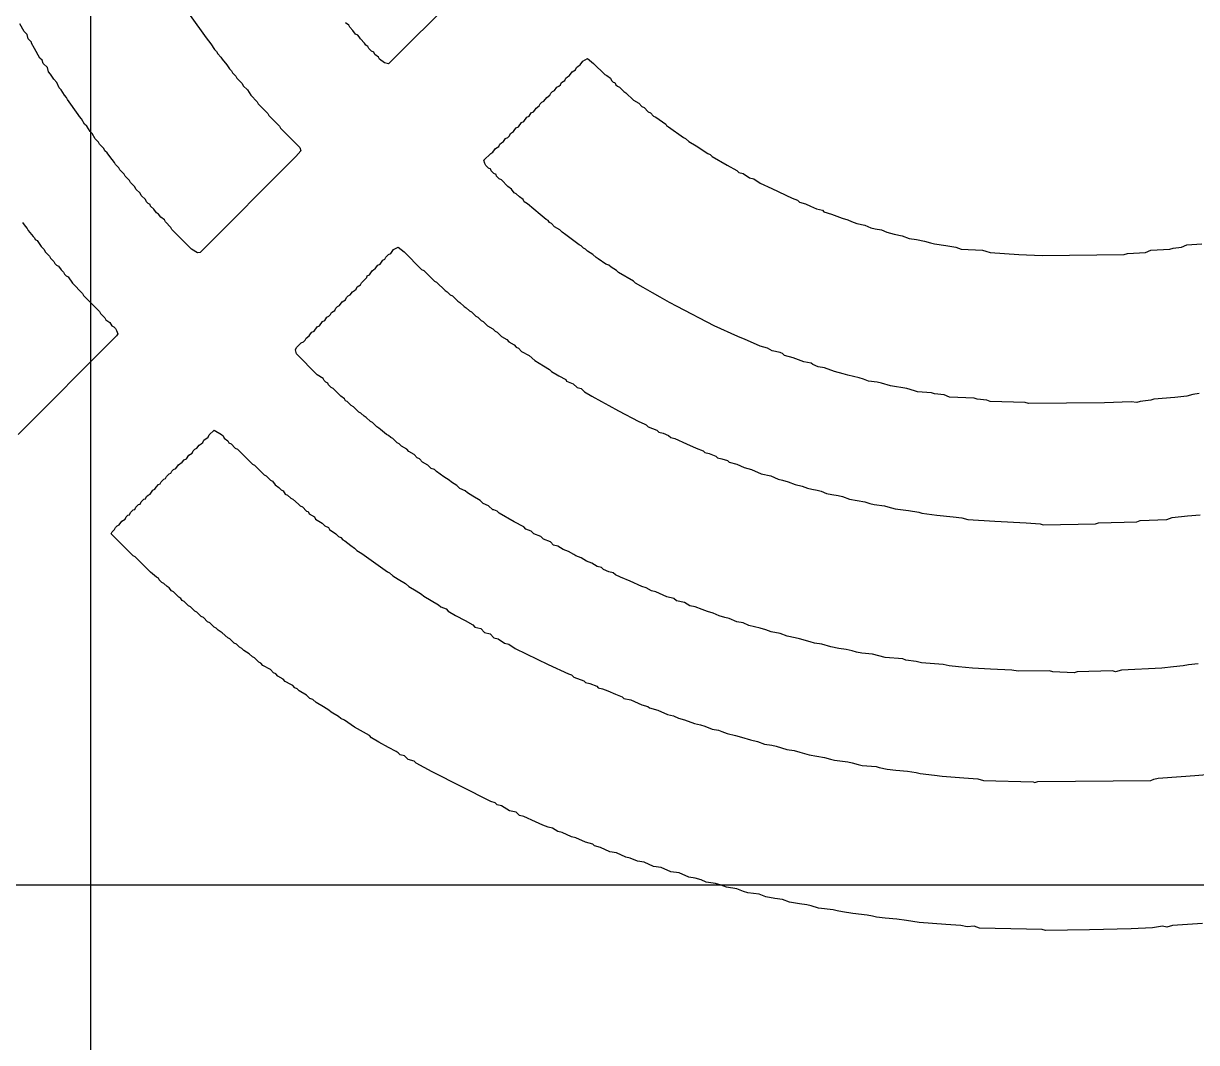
# Model space of a CAD drawing. Header units: inches. Extents: x -21 to 276, y -5 to 220.
# Drawn here: x 20.255 to 22.842, y 29.114 to 31.36 of the extents above; entities that cross this region are included whole.
import ezdxf

# ---------------------------------------------------------------- set-up
doc = ezdxf.new("R2010")
doc.units = ezdxf.units.IN
for name, color, linetype in [('Bottom Layer', 5, 'Continuous'), ('Top Layer', 1, 'Continuous'), ('Top Overlay', 2, 'Continuous')]:
    doc.layers.add(name, color=color, linetype=linetype)

msp = doc.modelspace()

# ---------------------------------------------------------------- linework, layer by layer
at = {"layer": 'Bottom Layer'}
msp.add_line((20.4037, 22.4381), (20.4037, 33.2566), dxfattribs=at)
at = {"layer": 'Top Layer'}
msp.add_line((27.8638, 29.4609), (18.5306, 29.4609), dxfattribs=at)
at = {"layer": 'Top Overlay'}
for p, q in [((21.2798, 31.4906), (21.0604, 31.2712)), ((20.6227, 31.378), (20.6579, 31.3287)), ((20.2566, 31.3428), (20.2472, 31.3592)), ((20.9724, 31.3568), (20.9653, 31.3615)), ((20.9747, 31.3522), (20.9724, 31.3568)), ((20.9817, 31.3451), (20.9747, 31.3522)), ((20.2636, 31.3357), (20.2566, 31.3428)), ((20.2659, 31.3263), (20.2636, 31.3357)), ((20.273, 31.3193), (20.2659, 31.3263)), ((20.6579, 31.3287), (20.6684, 31.3158)), ((20.9876, 31.3369), (20.9817, 31.3451)), ((20.9923, 31.3346), (20.9876, 31.3369)), ((20.9958, 31.331), (20.9923, 31.3346)), ((20.9982, 31.3263), (20.9958, 31.331)), ((21.0076, 31.317), (20.9982, 31.3263)), ((20.273, 31.317), (20.273, 31.3193)), ((20.28, 31.3052), (20.273, 31.317)), ((20.2918, 31.2841), (20.28, 31.3052)), ((20.6684, 31.3158), (20.6766, 31.3029)), ((20.6766, 31.3029), (20.6813, 31.2982)), ((20.6813, 31.2982), (20.6837, 31.2935)), ((21.0099, 31.3123), (21.0076, 31.317)), ((21.0146, 31.3099), (21.0099, 31.3123)), ((21.017, 31.3052), (21.0146, 31.3099)), ((21.0228, 31.2994), (21.017, 31.3052)), ((21.0275, 31.297), (21.0228, 31.2994)), ((21.0299, 31.2923), (21.0275, 31.297)), ((20.2965, 31.2794), (20.2918, 31.2841)), ((20.2988, 31.2724), (20.2965, 31.2794)), ((20.3082, 31.263), (20.2988, 31.2724)), ((20.6837, 31.2935), (20.6907, 31.2864)), ((20.6907, 31.2864), (20.6931, 31.2817)), ((20.6931, 31.2817), (20.7036, 31.2688)), ((20.7036, 31.2688), (20.7095, 31.2606)), ((21.0381, 31.2864), (21.0299, 31.2923)), ((21.0404, 31.2817), (21.0381, 31.2864)), ((21.051, 31.2735), (21.0404, 31.2817)), ((21.0604, 31.2712), (21.051, 31.2735)), ((21.4781, 31.2665), (21.4828, 31.2688)), ((21.4828, 31.2688), (21.4887, 31.2771)), ((21.4887, 31.2771), (21.4992, 31.2829)), ((21.4992, 31.2829), (21.5121, 31.2724)), ((21.5121, 31.2724), (21.5368, 31.2477)), ((20.3105, 31.2536), (20.3082, 31.263)), ((20.3152, 31.2489), (20.3105, 31.2536)), ((20.3223, 31.2372), (20.3152, 31.2489)), ((20.7095, 31.2606), (20.7142, 31.2559)), ((20.7142, 31.2559), (20.7165, 31.2512)), ((20.7165, 31.2512), (20.7236, 31.2442)), ((20.7236, 31.2442), (20.7259, 31.2395)), ((21.4511, 31.2395), (21.4546, 31.243)), ((21.4546, 31.243), (21.4593, 31.2454)), ((21.4593, 31.2454), (21.4652, 31.2536)), ((21.4652, 31.2536), (21.4723, 31.2583)), ((21.4723, 31.2583), (21.4746, 31.263)), ((21.4746, 31.263), (21.4781, 31.2665)), ((21.5368, 31.2477), (21.5415, 31.2454)), ((21.5415, 31.2454), (21.5497, 31.2395)), ((20.3293, 31.2301), (20.3223, 31.2372)), ((20.334, 31.2184), (20.3293, 31.2301)), ((20.3387, 31.2137), (20.334, 31.2184)), ((20.7259, 31.2395), (20.7377, 31.2278)), ((20.7377, 31.2278), (20.74, 31.2231)), ((20.74, 31.2231), (20.7494, 31.2137)), ((21.4265, 31.2125), (21.4312, 31.2196)), ((21.4312, 31.2196), (21.4359, 31.2219)), ((21.4359, 31.2219), (21.4394, 31.2254)), ((21.4394, 31.2254), (21.4417, 31.2301)), ((21.4417, 31.2301), (21.4488, 31.2348)), ((21.4488, 31.2348), (21.4511, 31.2395)), ((21.5497, 31.2395), (21.552, 31.2348)), ((21.552, 31.2348), (21.5556, 31.2313)), ((21.5556, 31.2313), (21.5591, 31.2301)), ((21.5591, 31.2301), (21.5614, 31.2254)), ((21.5614, 31.2254), (21.565, 31.2219)), ((21.565, 31.2219), (21.5696, 31.2196)), ((21.5696, 31.2196), (21.579, 31.2102)), ((20.3457, 31.202), (20.3387, 31.2137)), ((20.3504, 31.1973), (20.3457, 31.202)), ((20.3528, 31.1926), (20.3504, 31.1973)), ((20.3762, 31.1597), (20.3528, 31.1926)), ((20.7494, 31.2137), (20.7564, 31.202)), ((20.7564, 31.202), (20.7705, 31.1879)), ((21.403, 31.189), (21.4089, 31.1973)), ((21.4089, 31.1973), (21.4159, 31.202)), ((21.4159, 31.202), (21.4183, 31.2066)), ((21.4183, 31.2066), (21.4218, 31.2102)), ((21.4218, 31.2102), (21.4265, 31.2125)), ((21.579, 31.2102), (21.5837, 31.2078)), ((21.5837, 31.2078), (21.6002, 31.1914)), ((21.6002, 31.1914), (21.6119, 31.1844)), ((20.7705, 31.1879), (20.7729, 31.1832)), ((20.7729, 31.1832), (20.794, 31.1621)), ((21.3749, 31.1632), (21.3795, 31.1656)), ((21.3795, 31.1656), (21.3831, 31.1691)), ((21.3831, 31.1691), (21.3854, 31.1738)), ((21.3854, 31.1738), (21.3925, 31.1785)), ((21.3925, 31.1785), (21.3948, 31.1832)), ((21.3948, 31.1832), (21.3983, 31.1867)), ((21.3983, 31.1867), (21.403, 31.189)), ((21.6119, 31.1844), (21.6189, 31.1773)), ((21.6189, 31.1773), (21.6236, 31.175)), ((21.6236, 31.175), (21.633, 31.1656)), ((21.633, 31.1656), (21.6377, 31.1632)), ((20.3786, 31.155), (20.3762, 31.1597)), ((20.3833, 31.1503), (20.3786, 31.155)), ((20.3903, 31.1386), (20.3833, 31.1503)), ((20.794, 31.1621), (20.7963, 31.1574)), ((20.7963, 31.1574), (20.8198, 31.1339)), ((21.3467, 31.1327), (21.3537, 31.1421)), ((21.3537, 31.1421), (21.3584, 31.1445)), ((21.3584, 31.1445), (21.3655, 31.1538)), ((21.3655, 31.1538), (21.3702, 31.1562)), ((21.3702, 31.1562), (21.3749, 31.1632)), ((21.6377, 31.1632), (21.6447, 31.1562)), ((21.6447, 31.1562), (21.6494, 31.1538)), ((21.6494, 31.1538), (21.6717, 31.1386)), ((20.395, 31.1339), (20.3903, 31.1386)), ((20.4021, 31.1222), (20.395, 31.1339)), ((20.4068, 31.1175), (20.4021, 31.1222)), ((20.4138, 31.1057), (20.4068, 31.1175)), ((20.8198, 31.1339), (20.8222, 31.1292)), ((20.8222, 31.1292), (20.8644, 31.087)), ((21.3267, 31.1128), (21.3291, 31.1175)), ((21.3291, 31.1175), (21.3361, 31.1222)), ((21.3361, 31.1222), (21.3385, 31.1269)), ((21.3385, 31.1269), (21.342, 31.1304)), ((21.342, 31.1304), (21.3467, 31.1327)), ((21.6717, 31.1386), (21.6729, 31.1351)), ((21.6729, 31.1351), (21.6776, 31.1327)), ((21.6776, 31.1327), (21.7105, 31.1093)), ((20.4208, 31.0987), (20.4138, 31.1057)), ((20.4232, 31.094), (20.4208, 31.0987)), ((20.4326, 31.0846), (20.4232, 31.094)), ((21.2962, 31.0846), (21.3033, 31.0893)), ((21.3033, 31.0893), (21.3056, 31.094)), ((21.3056, 31.094), (21.3091, 31.0975)), ((21.3091, 31.0975), (21.3138, 31.0999)), ((21.3138, 31.0999), (21.3185, 31.1069)), ((21.3185, 31.1069), (21.3232, 31.1093)), ((21.3232, 31.1093), (21.3267, 31.1128)), ((21.7105, 31.1093), (21.7152, 31.1069)), ((21.7152, 31.1069), (21.7222, 31.0999)), ((21.7222, 31.0999), (21.7386, 31.0905)), ((21.7386, 31.0905), (21.7644, 31.074)), ((20.4349, 31.0799), (20.4326, 31.0846)), ((20.4396, 31.0752), (20.4349, 31.0799)), ((20.4455, 31.067), (20.4396, 31.0752)), ((20.456, 31.0541), (20.4455, 31.067)), ((20.8562, 31.067), (20.645, 30.8558)), ((20.8667, 31.0799), (20.8562, 31.067)), ((20.8644, 31.087), (20.8667, 31.0799)), ((21.2704, 31.0588), (21.2857, 31.074)), ((21.2857, 31.074), (21.2904, 31.0764)), ((21.2904, 31.0764), (21.2962, 31.0846)), ((21.7644, 31.074), (21.7691, 31.0717)), ((21.7691, 31.0717), (21.7738, 31.067)), ((21.7738, 31.067), (21.8067, 31.0482)), ((20.4584, 31.0494), (20.456, 31.0541)), ((20.4654, 31.0424), (20.4584, 31.0494)), ((20.4678, 31.0377), (20.4654, 31.0424)), ((20.4772, 31.0283), (20.4678, 31.0377)), ((21.2728, 31.0518), (21.2704, 31.0588)), ((21.2751, 31.0471), (21.2728, 31.0518)), ((21.281, 31.0412), (21.2751, 31.0471)), ((21.2857, 31.0388), (21.281, 31.0412)), ((21.2868, 31.0353), (21.2857, 31.0388)), ((21.8067, 31.0482), (21.8278, 31.0365)), ((21.8278, 31.0365), (21.8325, 31.0318)), ((20.4795, 31.0236), (20.4772, 31.0283)), ((20.4889, 31.0142), (20.4795, 31.0236)), ((20.4912, 31.0095), (20.4889, 31.0142)), ((21.2927, 31.0295), (21.2868, 31.0353)), ((21.2974, 31.0271), (21.2927, 31.0295)), ((21.2986, 31.0236), (21.2974, 31.0271)), ((21.3044, 31.0177), (21.2986, 31.0236)), ((21.3091, 31.0154), (21.3044, 31.0177)), ((21.3232, 31.0013), (21.3091, 31.0154)), ((21.8325, 31.0318), (21.8419, 31.0295)), ((21.8419, 31.0295), (21.856, 31.0201)), ((21.856, 31.0201), (21.8654, 31.0177)), ((21.8654, 31.0177), (21.8794, 31.0083)), ((20.5006, 31.0001), (20.4912, 31.0095)), ((20.503, 30.9954), (20.5006, 31.0001)), ((20.5124, 30.986), (20.503, 30.9954)), ((20.5147, 30.9813), (20.5124, 30.986)), ((21.3314, 30.9954), (21.3232, 31.0013)), ((21.3373, 30.9872), (21.3314, 30.9954)), ((21.342, 30.9849), (21.3373, 30.9872)), ((21.349, 30.9778), (21.342, 30.9849)), ((21.8794, 31.0083), (21.9053, 30.9966)), ((21.9053, 30.9966), (21.9498, 30.9755)), ((20.5241, 30.972), (20.5147, 30.9813)), ((20.5264, 30.9673), (20.5241, 30.972)), ((20.53, 30.9637), (20.5264, 30.9673)), ((20.5347, 30.9614), (20.53, 30.9637)), ((20.5358, 30.9579), (20.5347, 30.9614)), ((21.3573, 30.972), (21.349, 30.9778)), ((21.3596, 30.9673), (21.3573, 30.972)), ((21.3666, 30.9626), (21.3596, 30.9673)), ((21.3948, 30.9391), (21.3666, 30.9626)), ((21.9498, 30.9755), (21.9616, 30.9708)), ((21.9616, 30.9708), (21.9663, 30.9661)), ((21.9663, 30.9661), (21.9792, 30.9626)), ((21.9792, 30.9626), (21.9909, 30.9579)), ((20.5429, 30.9508), (20.5358, 30.9579)), ((20.5487, 30.9426), (20.5429, 30.9508)), ((20.5534, 30.9403), (20.5487, 30.9426)), ((20.5581, 30.9332), (20.5534, 30.9403)), ((20.5663, 30.9274), (20.5581, 30.9332)), ((21.4077, 30.9285), (21.3948, 30.9391)), ((21.9909, 30.9579), (22.0038, 30.952)), ((22.0038, 30.952), (22.0167, 30.9485)), ((22.0167, 30.9485), (22.0203, 30.945)), ((22.0203, 30.945), (22.0367, 30.9403)), ((22.0367, 30.9403), (22.0602, 30.9309)), ((20.253, 30.9215), (20.2589, 30.9133)), ((20.2589, 30.9133), (20.2636, 30.9086)), ((20.2636, 30.9086), (20.2659, 30.9039)), ((20.5687, 30.9227), (20.5663, 30.9274)), ((20.5804, 30.9109), (20.5687, 30.9227)), ((20.5828, 30.9062), (20.5804, 30.9109)), ((20.6262, 30.8628), (20.5828, 30.9062)), ((21.4124, 30.9262), (21.4077, 30.9285)), ((21.4148, 30.9215), (21.4124, 30.9262)), ((21.4194, 30.9192), (21.4148, 30.9215)), ((21.4265, 30.9121), (21.4194, 30.9192)), ((21.4382, 30.9051), (21.4265, 30.9121)), ((22.0602, 30.9309), (22.0731, 30.9274)), ((22.0731, 30.9274), (22.0813, 30.9238)), ((22.0813, 30.9238), (22.093, 30.9192)), ((22.093, 30.9192), (22.1106, 30.9156)), ((22.1106, 30.9156), (22.1235, 30.9098)), ((22.1235, 30.9098), (22.1329, 30.9074)), ((22.1329, 30.9074), (22.147, 30.9051)), ((20.2659, 30.9039), (20.2765, 30.891)), ((20.2765, 30.891), (20.28, 30.8875)), ((20.28, 30.8875), (20.2812, 30.8839)), ((20.2812, 30.8839), (20.2859, 30.8816)), ((20.2859, 30.8816), (20.2941, 30.8687)), ((21.4429, 30.9004), (21.4382, 30.9051)), ((21.4511, 30.8945), (21.4429, 30.9004)), ((21.4805, 30.8722), (21.4511, 30.8945)), ((22.147, 30.9051), (22.1587, 30.9004)), ((22.1587, 30.9004), (22.1751, 30.8957)), ((22.1751, 30.8957), (22.1928, 30.8922)), ((22.1928, 30.8922), (22.208, 30.8863)), ((22.208, 30.8863), (22.2244, 30.8839)), ((22.2244, 30.8839), (22.242, 30.8804)), ((22.242, 30.8804), (22.2549, 30.8769)), ((20.2941, 30.8687), (20.3011, 30.8617)), ((20.3011, 30.8617), (20.3035, 30.857)), ((20.3035, 30.857), (20.3129, 30.8476)), ((20.6391, 30.8546), (20.6262, 30.8628)), ((20.645, 30.8558), (20.6391, 30.8546)), ((21.0651, 30.8534), (21.0709, 30.8617)), ((21.0709, 30.8617), (21.0815, 30.8675)), ((21.0815, 30.8675), (21.0944, 30.857)), ((21.0944, 30.857), (21.1331, 30.8182)), ((21.4852, 30.8699), (21.4805, 30.8722)), ((21.4899, 30.8652), (21.4852, 30.8699)), ((21.4945, 30.8628), (21.4899, 30.8652)), ((21.4992, 30.8581), (21.4945, 30.8628)), ((21.511, 30.8511), (21.4992, 30.8581)), ((22.2549, 30.8769), (22.2643, 30.8746)), ((22.2643, 30.8746), (22.289, 30.871)), ((22.289, 30.871), (22.3113, 30.8675)), ((22.3113, 30.8675), (22.323, 30.8628)), ((22.323, 30.8628), (22.3699, 30.8605)), ((22.3699, 30.8605), (22.377, 30.8581)), ((22.377, 30.8581), (22.3864, 30.8558)), ((22.3864, 30.8558), (22.4497, 30.8511)), ((22.6891, 30.8534), (22.729, 30.8558)), ((22.729, 30.8558), (22.7408, 30.8605)), ((22.7408, 30.8605), (22.783, 30.8628)), ((22.783, 30.8628), (22.79, 30.8652)), ((22.79, 30.8652), (22.8088, 30.8675)), ((22.8088, 30.8675), (22.8205, 30.8722)), ((22.8205, 30.8722), (22.8534, 30.8746)), ((20.3129, 30.8476), (20.3152, 30.8429)), ((20.3152, 30.8429), (20.3223, 30.8358)), ((20.3223, 30.8358), (20.3246, 30.8311)), ((20.3246, 30.8311), (20.3281, 30.8276)), ((21.0369, 30.8276), (21.0416, 30.83)), ((21.0416, 30.83), (21.0475, 30.8382)), ((21.0475, 30.8382), (21.0522, 30.8405)), ((21.0522, 30.8405), (21.0545, 30.8452)), ((21.0545, 30.8452), (21.0604, 30.8511)), ((21.0604, 30.8511), (21.0651, 30.8534)), ((21.518, 30.8441), (21.511, 30.8511)), ((21.5227, 30.8417), (21.518, 30.8441)), ((21.5391, 30.83), (21.5227, 30.8417)), ((21.5462, 30.8276), (21.5391, 30.83)), ((22.4497, 30.8511), (22.5014, 30.8487)), ((22.5014, 30.8487), (22.6821, 30.8511)), ((22.6821, 30.8511), (22.6891, 30.8534)), ((20.3281, 30.8276), (20.3328, 30.8253)), ((20.3328, 30.8253), (20.3387, 30.8171)), ((20.3387, 30.8171), (20.3434, 30.8124)), ((20.3434, 30.8124), (20.3457, 30.8077)), ((20.3457, 30.8077), (20.3493, 30.8042)), ((20.3493, 30.8042), (20.354, 30.8018)), ((21.0123, 30.8006), (21.0134, 30.8042)), ((21.0134, 30.8042), (21.0181, 30.8065)), ((21.0181, 30.8065), (21.024, 30.8147)), ((21.024, 30.8147), (21.0275, 30.8182)), ((21.0275, 30.8182), (21.031, 30.8194)), ((21.031, 30.8194), (21.0334, 30.8241)), ((21.0334, 30.8241), (21.0369, 30.8276)), ((21.1331, 30.8182), (21.1378, 30.8159)), ((21.1378, 30.8159), (21.1613, 30.7924)), ((21.5509, 30.8229), (21.5462, 30.8276)), ((21.5626, 30.8159), (21.5509, 30.8229)), ((21.5673, 30.8112), (21.5626, 30.8159)), ((21.6002, 30.7924), (21.5673, 30.8112)), ((20.354, 30.8018), (20.3633, 30.7877)), ((20.3633, 30.7877), (20.3856, 30.7654)), ((20.9888, 30.7748), (20.9911, 30.7795)), ((20.9911, 30.7795), (20.9982, 30.7842)), ((20.9982, 30.7842), (21.0005, 30.7889)), ((21.0005, 30.7889), (21.0123, 30.8006)), ((21.1613, 30.7924), (21.166, 30.7901)), ((21.166, 30.7901), (21.1848, 30.7713)), ((21.6049, 30.7877), (21.6002, 30.7924)), ((21.6213, 30.7783), (21.6049, 30.7877)), ((21.6424, 30.7666), (21.6213, 30.7783)), ((20.3856, 30.7654), (20.388, 30.7607)), ((20.388, 30.7607), (20.4232, 30.7255)), ((20.9583, 30.7467), (20.9653, 30.7513)), ((20.9653, 30.7513), (20.9677, 30.756)), ((20.9677, 30.756), (20.9712, 30.7596)), ((20.9712, 30.7596), (20.9759, 30.7619)), ((20.9759, 30.7619), (20.9806, 30.769)), ((20.9806, 30.769), (20.9853, 30.7713)), ((20.9853, 30.7713), (20.9888, 30.7748)), ((21.1848, 30.7713), (21.1894, 30.769)), ((21.1894, 30.769), (21.1965, 30.7619)), ((21.1965, 30.7619), (21.2012, 30.7596)), ((21.2012, 30.7596), (21.2129, 30.7478)), ((21.6588, 30.7572), (21.6424, 30.7666)), ((21.68, 30.7455), (21.6588, 30.7572)), ((20.4232, 30.7255), (20.4255, 30.7208)), ((20.9348, 30.7232), (20.9419, 30.7279)), ((20.9419, 30.7279), (20.9442, 30.7326)), ((20.9442, 30.7326), (20.9477, 30.7361)), ((20.9477, 30.7361), (20.9524, 30.7384)), ((20.9524, 30.7384), (20.9583, 30.7467)), ((21.2129, 30.7478), (21.2176, 30.7455)), ((21.2176, 30.7455), (21.227, 30.7361)), ((21.227, 30.7361), (21.2317, 30.7337)), ((21.2317, 30.7337), (21.2387, 30.7267)), ((21.2387, 30.7267), (21.2434, 30.7244)), ((21.6964, 30.7361), (21.68, 30.7455)), ((21.7785, 30.6938), (21.6964, 30.7361)), ((20.4255, 30.7208), (20.4349, 30.7115)), ((20.4349, 30.7115), (20.4373, 30.7068)), ((20.4373, 30.7068), (20.4455, 30.7009)), ((20.4455, 30.7009), (20.4502, 30.6938)), ((20.9078, 30.6938), (20.9149, 30.7032)), ((20.9149, 30.7032), (20.9196, 30.7056)), ((20.9196, 30.7056), (20.9242, 30.7126)), ((20.9242, 30.7126), (20.9289, 30.715)), ((20.9289, 30.715), (20.9325, 30.7185)), ((20.9325, 30.7185), (20.9348, 30.7232)), ((21.2434, 30.7244), (21.2528, 30.715)), ((21.2528, 30.715), (21.2575, 30.7126)), ((21.2575, 30.7126), (21.2645, 30.7056)), ((21.2645, 30.7056), (21.2692, 30.7032)), ((21.2692, 30.7032), (21.2786, 30.6938)), ((20.4502, 30.6938), (20.4549, 30.6915)), ((20.4549, 30.6915), (20.4584, 30.688)), ((20.4584, 30.688), (20.4607, 30.6833)), ((20.4607, 30.6833), (20.4631, 30.6762)), ((20.4631, 30.6762), (20.4607, 30.6716)), ((20.8855, 30.6716), (20.8879, 30.6762)), ((20.8879, 30.6762), (20.8914, 30.6798)), ((20.8914, 30.6798), (20.8961, 30.6821)), ((20.8961, 30.6821), (20.9031, 30.6915)), ((20.9031, 30.6915), (20.9078, 30.6938)), ((21.2786, 30.6938), (21.2904, 30.6868)), ((21.2904, 30.6868), (21.2951, 30.6821)), ((21.2951, 30.6821), (21.2998, 30.6798)), ((21.2998, 30.6798), (21.3091, 30.6704)), ((21.8302, 30.6704), (21.7785, 30.6938)), ((20.4607, 30.6716), (20.2436, 30.4545)), ((20.8574, 30.6457), (20.8679, 30.6563)), ((20.8679, 30.6563), (20.8726, 30.6586)), ((20.8726, 30.6586), (20.8761, 30.6622)), ((20.8761, 30.6622), (20.8785, 30.6669)), ((20.8785, 30.6669), (20.8855, 30.6716)), ((21.3091, 30.6704), (21.3209, 30.6633)), ((21.3209, 30.6633), (21.3256, 30.6586)), ((21.3256, 30.6586), (21.3373, 30.6516)), ((21.3373, 30.6516), (21.342, 30.6469)), ((21.8466, 30.6633), (21.8302, 30.6704)), ((21.8583, 30.6586), (21.8466, 30.6633)), ((21.8794, 30.6493), (21.8583, 30.6586)), ((21.8959, 30.6446), (21.8794, 30.6493)), ((20.855, 30.641), (20.8574, 30.6457)), ((20.8574, 30.6317), (20.855, 30.641)), ((20.9031, 30.5859), (20.8574, 30.6317)), ((21.342, 30.6469), (21.3467, 30.6446)), ((21.3467, 30.6446), (21.3537, 30.6375)), ((21.3537, 30.6375), (21.3702, 30.6281)), ((21.3702, 30.6281), (21.3831, 30.6176)), ((21.9064, 30.6387), (21.8959, 30.6446)), ((21.924, 30.6352), (21.9064, 30.6387)), ((21.9252, 30.634), (21.924, 30.6352)), ((21.9287, 30.6328), (21.9252, 30.634)), ((21.9334, 30.6281), (21.9287, 30.6328)), ((21.9522, 30.6234), (21.9334, 30.6281)), ((21.9757, 30.6141), (21.9522, 30.6234)), ((21.3831, 30.6176), (21.4018, 30.6058)), ((21.4018, 30.6058), (21.4148, 30.5976)), ((21.4148, 30.5976), (21.4194, 30.5929)), ((21.9921, 30.6117), (21.9757, 30.6141)), ((21.9956, 30.6082), (21.9921, 30.6117)), ((22.0073, 30.6035), (21.9956, 30.6082)), ((22.0214, 30.6011), (22.0073, 30.6035)), ((22.0437, 30.5929), (22.0214, 30.6011)), ((20.916, 30.5777), (20.9031, 30.5859)), ((20.9184, 30.573), (20.916, 30.5777)), ((20.9219, 30.5695), (20.9184, 30.573)), ((21.4194, 30.5929), (21.4359, 30.5835)), ((21.4359, 30.5835), (21.4511, 30.5753)), ((21.4511, 30.5753), (21.4523, 30.5718)), ((21.4523, 30.5718), (21.4676, 30.5659)), ((22.0625, 30.5882), (22.0437, 30.5929)), ((22.0731, 30.5847), (22.0625, 30.5882)), ((22.0977, 30.5789), (22.0731, 30.5847)), ((22.1071, 30.5765), (22.0977, 30.5789)), ((22.1188, 30.5718), (22.1071, 30.5765)), ((22.1376, 30.5695), (22.1188, 30.5718)), ((20.9266, 30.5671), (20.9219, 30.5695)), ((20.9278, 30.5636), (20.9266, 30.5671)), ((20.9336, 30.5577), (20.9278, 30.5636)), ((20.9383, 30.5554), (20.9336, 30.5577)), ((20.9548, 30.539), (20.9383, 30.5554)), ((21.4676, 30.5659), (21.4758, 30.5577)), ((21.4758, 30.5577), (21.4852, 30.5554)), ((21.4852, 30.5554), (21.4922, 30.5483)), ((21.4922, 30.5483), (21.5086, 30.539)), ((22.147, 30.5671), (22.1376, 30.5695)), ((22.1669, 30.5612), (22.147, 30.5671)), ((22.2033, 30.5554), (22.1669, 30.5612)), ((22.2197, 30.5507), (22.2033, 30.5554)), ((22.2268, 30.5483), (22.2197, 30.5507)), ((22.2573, 30.546), (22.2268, 30.5483)), ((22.2643, 30.5436), (22.2573, 30.546)), ((22.8475, 30.5448), (22.8335, 30.5425)), ((20.963, 30.5331), (20.9548, 30.539)), ((20.9653, 30.5284), (20.963, 30.5331)), ((20.9688, 30.5272), (20.9653, 30.5284)), ((20.9782, 30.5178), (20.9688, 30.5272)), ((21.5086, 30.539), (21.5298, 30.5272)), ((21.5298, 30.5272), (21.5462, 30.5178)), ((22.2855, 30.5413), (22.2643, 30.5436)), ((22.2972, 30.5366), (22.2855, 30.5413)), ((22.3512, 30.5343), (22.2972, 30.5366)), ((22.3582, 30.5319), (22.3512, 30.5343)), ((22.3793, 30.5296), (22.3582, 30.5319)), ((22.3864, 30.5272), (22.3793, 30.5296)), ((22.4638, 30.5249), (22.3864, 30.5272)), ((22.4709, 30.5225), (22.4638, 30.5249)), ((22.6387, 30.5237), (22.4709, 30.5225)), ((22.6973, 30.526), (22.6387, 30.5237)), ((22.7102, 30.5249), (22.6973, 30.526)), ((22.7173, 30.5272), (22.7102, 30.5249)), ((22.7408, 30.5296), (22.7173, 30.5272)), ((22.7478, 30.5319), (22.7408, 30.5296)), ((22.7936, 30.5354), (22.7478, 30.5319)), ((22.8205, 30.539), (22.7936, 30.5354)), ((22.8335, 30.5425), (22.8205, 30.539)), ((20.9829, 30.5155), (20.9782, 30.5178)), ((20.9947, 30.5037), (20.9829, 30.5155)), ((20.9993, 30.5014), (20.9947, 30.5037)), ((21.0064, 30.4944), (20.9993, 30.5014)), ((21.0111, 30.492), (21.0064, 30.4944)), ((21.5462, 30.5178), (21.5673, 30.5061)), ((21.5673, 30.5061), (21.6119, 30.4826)), ((21.0205, 30.4826), (21.0111, 30.492)), ((21.0252, 30.4803), (21.0205, 30.4826)), ((21.0346, 30.4709), (21.0252, 30.4803)), ((21.0392, 30.4685), (21.0346, 30.4709)), ((21.0428, 30.465), (21.0392, 30.4685)), ((21.6119, 30.4826), (21.6236, 30.4779)), ((21.6236, 30.4779), (21.6283, 30.4756)), ((21.6283, 30.4756), (21.633, 30.4709)), ((21.633, 30.4709), (21.6518, 30.4639)), ((20.6508, 30.4369), (20.6532, 30.4416)), ((20.6532, 30.4416), (20.6626, 30.4486)), ((20.6626, 30.4486), (20.6649, 30.4533)), ((20.6649, 30.4533), (20.6755, 30.4639)), ((20.6755, 30.4639), (20.6919, 30.4545)), ((20.6919, 30.4545), (20.6954, 30.4509)), ((20.6954, 30.4509), (20.6978, 30.4463)), ((20.6978, 30.4463), (20.706, 30.4404)), ((21.0557, 30.4545), (21.0428, 30.465)), ((21.0604, 30.4521), (21.0557, 30.4545)), ((21.0651, 30.4474), (21.0604, 30.4521)), ((21.0698, 30.4451), (21.0651, 30.4474)), ((21.0791, 30.4357), (21.0698, 30.4451)), ((21.6518, 30.4639), (21.6565, 30.4592)), ((21.6565, 30.4592), (21.6659, 30.4568)), ((21.6659, 30.4568), (21.6776, 30.4521)), ((21.6776, 30.4521), (21.6823, 30.4474)), ((21.6823, 30.4474), (21.6917, 30.4451)), ((21.6917, 30.4451), (21.7175, 30.4333)), ((20.6274, 30.4134), (20.6297, 30.4181)), ((20.6297, 30.4181), (20.6332, 30.4216)), ((20.6332, 30.4216), (20.6379, 30.424)), ((20.6379, 30.424), (20.6426, 30.431)), ((20.6426, 30.431), (20.6473, 30.4333)), ((20.6473, 30.4333), (20.6508, 30.4369)), ((20.706, 30.4404), (20.7083, 30.4357)), ((20.7083, 30.4357), (20.713, 30.4333)), ((20.713, 30.4333), (20.7224, 30.424)), ((20.7224, 30.424), (20.7271, 30.4216)), ((20.7271, 30.4216), (20.76, 30.3888)), ((21.0838, 30.4333), (21.0791, 30.4357)), ((21.0885, 30.4286), (21.0838, 30.4333)), ((21.1003, 30.4216), (21.0885, 30.4286)), ((21.105, 30.4169), (21.1003, 30.4216)), ((21.1167, 30.4099), (21.105, 30.4169)), ((21.7175, 30.4333), (21.7386, 30.424)), ((21.7386, 30.424), (21.7539, 30.4181)), ((21.7539, 30.4181), (21.7574, 30.4146)), ((20.5969, 30.3876), (20.6051, 30.3934)), ((20.6051, 30.3934), (20.6098, 30.3981)), ((20.6098, 30.3981), (20.6145, 30.4005)), ((20.6145, 30.4005), (20.6203, 30.4087)), ((20.6203, 30.4087), (20.6274, 30.4134)), ((21.1237, 30.4028), (21.1167, 30.4099)), ((21.1284, 30.4005), (21.1237, 30.4028)), ((21.1355, 30.3934), (21.1284, 30.4005)), ((21.1472, 30.3864), (21.1355, 30.3934)), ((21.7574, 30.4146), (21.7668, 30.4122)), ((21.7668, 30.4122), (21.782, 30.4064)), ((21.782, 30.4064), (21.7856, 30.4028)), ((21.7856, 30.4028), (21.795, 30.4005)), ((21.795, 30.4005), (21.8079, 30.397)), ((21.8079, 30.397), (21.8114, 30.3934)), ((21.8114, 30.3934), (21.8278, 30.3888)), ((20.571, 30.3618), (20.5769, 30.3676)), ((20.5769, 30.3676), (20.5804, 30.3688)), ((20.5804, 30.3688), (20.5828, 30.3735)), ((20.5828, 30.3735), (20.5863, 30.377)), ((20.5863, 30.377), (20.591, 30.3794)), ((20.591, 30.3794), (20.5969, 30.3876)), ((20.76, 30.3888), (20.7647, 30.3864)), ((20.7647, 30.3864), (20.7858, 30.3653)), ((20.7858, 30.3653), (20.7905, 30.3629)), ((21.1542, 30.3794), (21.1472, 30.3864)), ((21.1613, 30.377), (21.1542, 30.3794)), ((21.166, 30.3723), (21.1613, 30.377)), ((21.1824, 30.3606), (21.166, 30.3723)), ((21.8278, 30.3888), (21.8442, 30.3817)), ((21.8442, 30.3817), (21.8607, 30.377)), ((21.8607, 30.377), (21.8818, 30.3676)), ((21.8818, 30.3676), (21.9029, 30.3629)), ((20.5452, 30.3336), (20.5476, 30.3383)), ((20.5476, 30.3383), (20.5534, 30.3442)), ((20.5534, 30.3442), (20.557, 30.3453)), ((20.557, 30.3453), (20.5593, 30.35)), ((20.5593, 30.35), (20.5652, 30.3559)), ((20.5652, 30.3559), (20.5687, 30.3571)), ((20.5687, 30.3571), (20.571, 30.3618)), ((20.7905, 30.3629), (20.7999, 30.3535)), ((20.7999, 30.3535), (20.8046, 30.3512)), ((20.8046, 30.3512), (20.8104, 30.343)), ((20.8104, 30.343), (20.8186, 30.3371)), ((21.1941, 30.3535), (21.1824, 30.3606)), ((21.1988, 30.3489), (21.1941, 30.3535)), ((21.2106, 30.3418), (21.1988, 30.3489)), ((21.2176, 30.3348), (21.2106, 30.3418)), ((21.9029, 30.3629), (21.9193, 30.3559)), ((21.9193, 30.3559), (21.9287, 30.3535)), ((21.9287, 30.3535), (21.9416, 30.35)), ((21.9416, 30.35), (21.9569, 30.3442)), ((21.9569, 30.3442), (21.9721, 30.3406)), ((21.9721, 30.3406), (21.9839, 30.3359)), ((20.5206, 30.3113), (20.5241, 30.3125)), ((20.5241, 30.3125), (20.5264, 30.3172)), ((20.5264, 30.3172), (20.53, 30.3207)), ((20.53, 30.3207), (20.5347, 30.323)), ((20.5347, 30.323), (20.5405, 30.3312)), ((20.5405, 30.3312), (20.5452, 30.3336)), ((20.8186, 30.3371), (20.8233, 30.3324)), ((20.8233, 30.3324), (20.828, 30.3301)), ((20.828, 30.3301), (20.8327, 30.323)), ((20.8327, 30.323), (20.8374, 30.3207)), ((20.8374, 30.3207), (20.8445, 30.3137)), ((20.8445, 30.3137), (20.8491, 30.3113)), ((21.2293, 30.3301), (21.2176, 30.3348)), ((21.234, 30.3254), (21.2293, 30.3301)), ((21.2458, 30.3183), (21.234, 30.3254)), ((21.2622, 30.309), (21.2458, 30.3183)), ((21.9839, 30.3359), (21.9933, 30.3336)), ((21.9933, 30.3336), (22.005, 30.3312)), ((22.005, 30.3312), (22.0144, 30.3289)), ((22.0144, 30.3289), (22.0261, 30.3242)), ((22.0261, 30.3242), (22.0379, 30.3219)), ((22.0379, 30.3219), (22.0519, 30.3195)), ((22.0519, 30.3195), (22.0613, 30.3172)), ((22.0613, 30.3172), (22.0766, 30.3113)), ((20.4912, 30.282), (20.4971, 30.2878)), ((20.4971, 30.2878), (20.5006, 30.289)), ((20.5006, 30.289), (20.503, 30.2937)), ((20.503, 30.2937), (20.5088, 30.2996)), ((20.5088, 30.2996), (20.5124, 30.3007)), ((20.5124, 30.3007), (20.5147, 30.3054)), ((20.5147, 30.3054), (20.5206, 30.3113)), ((20.8491, 30.3113), (20.8621, 30.3007)), ((20.8621, 30.3007), (20.8656, 30.2972)), ((20.8656, 30.2972), (20.8703, 30.2949)), ((20.8703, 30.2949), (20.8797, 30.2855)), ((20.8797, 30.2855), (20.8832, 30.2843)), ((21.2692, 30.3019), (21.2622, 30.309)), ((21.281, 30.2972), (21.2692, 30.3019)), ((21.2904, 30.2878), (21.281, 30.2972)), ((21.2927, 30.2878), (21.2904, 30.2878)), ((21.2998, 30.2855), (21.2927, 30.2878)), ((21.3044, 30.2808), (21.2998, 30.2855)), ((22.0766, 30.3113), (22.1106, 30.3054)), ((22.1106, 30.3054), (22.1212, 30.3019)), ((22.1212, 30.3019), (22.1306, 30.2996)), ((22.1306, 30.2996), (22.154, 30.2972)), ((22.154, 30.2972), (22.1611, 30.2949)), ((22.1611, 30.2949), (22.1775, 30.2902)), ((22.1775, 30.2902), (22.2068, 30.2867)), ((22.2068, 30.2867), (22.2291, 30.2831)), ((20.4666, 30.255), (20.4725, 30.2632)), ((20.4725, 30.2632), (20.4795, 30.2679)), ((20.4795, 30.2679), (20.4819, 30.2726)), ((20.4819, 30.2726), (20.4854, 30.2761)), ((20.4854, 30.2761), (20.4889, 30.2773)), ((20.4889, 30.2773), (20.4912, 30.282)), ((20.8832, 30.2843), (20.8855, 30.2796)), ((20.8855, 30.2796), (20.8973, 30.2726)), ((20.8973, 30.2726), (20.8996, 30.2679)), ((20.8996, 30.2679), (20.9137, 30.2585)), ((21.3373, 30.262), (21.3044, 30.2808)), ((21.3584, 30.2503), (21.3373, 30.262)), ((22.2291, 30.2831), (22.2362, 30.2808)), ((22.2362, 30.2808), (22.269, 30.2761)), ((22.269, 30.2761), (22.3054, 30.2726)), ((22.3054, 30.2726), (22.3242, 30.2702)), ((22.3242, 30.2702), (22.3371, 30.2667)), ((22.3371, 30.2667), (22.3969, 30.2632)), ((22.3969, 30.2632), (22.4662, 30.2597)), ((22.4662, 30.2597), (22.4967, 30.2573)), ((22.6187, 30.2573), (22.6258, 30.2597)), ((22.6258, 30.2597), (22.7102, 30.262)), ((22.7102, 30.262), (22.7173, 30.2644)), ((22.7173, 30.2644), (22.776, 30.2667)), ((22.776, 30.2667), (22.7877, 30.2714)), ((22.7877, 30.2714), (22.8217, 30.2749)), ((22.8217, 30.2749), (22.8499, 30.2773)), ((20.449, 30.235), (20.4513, 30.2397)), ((20.4971, 30.1869), (20.449, 30.235)), ((20.4513, 30.2397), (20.456, 30.2444)), ((20.456, 30.2444), (20.4584, 30.2491)), ((20.4584, 30.2491), (20.4619, 30.2526)), ((20.4619, 30.2526), (20.4666, 30.255)), ((20.9137, 30.2585), (20.9196, 30.2526)), ((20.9196, 30.2526), (20.9278, 30.2491)), ((20.9278, 30.2491), (20.9301, 30.2444)), ((20.9301, 30.2444), (20.9442, 30.235)), ((20.9442, 30.235), (20.9501, 30.2292)), ((21.3631, 30.2456), (21.3584, 30.2503)), ((21.3749, 30.2409), (21.3631, 30.2456)), ((21.3807, 30.235), (21.3749, 30.2409)), ((21.396, 30.2292), (21.3807, 30.235)), ((22.4967, 30.2573), (22.5037, 30.255)), ((22.5037, 30.255), (22.6187, 30.2573)), ((20.9501, 30.2292), (20.9548, 30.2268)), ((20.9548, 30.2268), (20.9595, 30.2221)), ((20.9595, 30.2221), (20.9641, 30.2198)), ((20.9641, 30.2198), (20.9771, 30.2092)), ((20.9771, 30.2092), (20.9853, 30.2033)), ((21.4018, 30.2233), (21.396, 30.2292)), ((21.4171, 30.2174), (21.4018, 30.2233)), ((21.4241, 30.2104), (21.4171, 30.2174)), ((21.4335, 30.208), (21.4241, 30.2104)), ((21.4453, 30.201), (21.4335, 30.208)), ((20.5018, 30.1846), (20.4971, 30.1869)), ((20.5358, 30.1505), (20.5018, 30.1846)), ((20.9853, 30.2033), (20.99, 30.1987)), ((20.99, 30.1987), (21.0017, 30.1916)), ((21.0017, 30.1916), (21.058, 30.1517)), ((21.457, 30.1963), (21.4453, 30.201)), ((21.4687, 30.1893), (21.457, 30.1963)), ((21.4734, 30.1869), (21.4687, 30.1893)), ((21.4852, 30.1822), (21.4734, 30.1869)), ((21.4969, 30.1752), (21.4852, 30.1822)), ((21.5086, 30.1705), (21.4969, 30.1752)), ((21.5204, 30.1634), (21.5086, 30.1705)), ((21.5298, 30.1611), (21.5204, 30.1634)), ((21.5344, 30.1564), (21.5298, 30.1611)), ((21.5462, 30.1517), (21.5344, 30.1564)), ((20.5487, 30.14), (20.5358, 30.1505)), ((20.5534, 30.1376), (20.5487, 30.14)), ((20.5546, 30.1341), (20.5534, 30.1376)), ((20.5605, 30.1282), (20.5546, 30.1341)), ((21.058, 30.1517), (21.0627, 30.1494)), ((21.0627, 30.1494), (21.0698, 30.1423)), ((21.0698, 30.1423), (21.0815, 30.1353)), ((21.0815, 30.1353), (21.0979, 30.1259)), ((21.5556, 30.1494), (21.5462, 30.1517)), ((21.5603, 30.1447), (21.5556, 30.1494)), ((21.572, 30.14), (21.5603, 30.1447)), ((21.5931, 30.1306), (21.572, 30.14)), ((21.6189, 30.1189), (21.5931, 30.1306)), ((20.5652, 30.1259), (20.5605, 30.1282)), ((20.5722, 30.1189), (20.5652, 30.1259)), ((20.5769, 30.1165), (20.5722, 30.1189)), ((20.5816, 30.1095), (20.5769, 30.1165)), ((20.5863, 30.1071), (20.5816, 30.1095)), ((20.598, 30.0954), (20.5863, 30.1071)), ((21.0979, 30.1259), (21.105, 30.1189)), ((21.105, 30.1189), (21.1214, 30.1095)), ((21.1214, 30.1095), (21.1331, 30.1024)), ((21.6283, 30.1165), (21.6189, 30.1189)), ((21.6401, 30.1095), (21.6283, 30.1165)), ((21.6494, 30.1071), (21.6401, 30.1095)), ((21.6741, 30.0966), (21.6494, 30.1071)), ((20.6027, 30.093), (20.598, 30.0954)), ((20.6051, 30.0883), (20.6027, 30.093)), ((20.6098, 30.086), (20.6051, 30.0883)), ((20.6192, 30.0766), (20.6098, 30.086)), ((21.1331, 30.1024), (21.1378, 30.0977)), ((21.1378, 30.0977), (21.1707, 30.079)), ((21.1707, 30.079), (21.1754, 30.0743)), ((21.6893, 30.093), (21.6741, 30.0966)), ((21.6952, 30.0872), (21.6893, 30.093)), ((21.7128, 30.0837), (21.6952, 30.0872)), ((21.7245, 30.0766), (21.7128, 30.0837)), ((20.6238, 30.0743), (20.6192, 30.0766)), ((20.6332, 30.0649), (20.6238, 30.0743)), ((20.6379, 30.0625), (20.6332, 30.0649)), ((20.6473, 30.0531), (20.6379, 30.0625)), ((20.652, 30.0508), (20.6473, 30.0531)), ((21.1754, 30.0743), (21.1871, 30.0696)), ((21.1871, 30.0696), (21.1918, 30.0649)), ((21.1918, 30.0649), (21.2082, 30.0555)), ((21.2082, 30.0555), (21.2293, 30.0438)), ((21.7363, 30.0743), (21.7245, 30.0766)), ((21.7515, 30.0684), (21.7363, 30.0743)), ((21.7633, 30.0637), (21.7515, 30.0684)), ((21.7762, 30.0602), (21.7633, 30.0637)), ((21.7891, 30.0543), (21.7762, 30.0602)), ((21.802, 30.0508), (21.7891, 30.0543)), ((20.6614, 30.0414), (20.652, 30.0508)), ((20.6661, 30.0391), (20.6614, 30.0414)), ((20.6755, 30.0297), (20.6661, 30.0391)), ((20.6802, 30.0273), (20.6755, 30.0297)), ((20.6849, 30.0226), (20.6802, 30.0273)), ((21.2293, 30.0438), (21.2458, 30.0344)), ((21.2458, 30.0344), (21.2505, 30.0297)), ((21.2505, 30.0297), (21.2634, 30.0262)), ((21.8114, 30.0484), (21.802, 30.0508)), ((21.8278, 30.0414), (21.8114, 30.0484)), ((21.8419, 30.0391), (21.8278, 30.0414)), ((21.8548, 30.0332), (21.8419, 30.0391)), ((21.8794, 30.0273), (21.8548, 30.0332)), ((21.8923, 30.0238), (21.8794, 30.0273)), ((20.6931, 30.0168), (20.6849, 30.0226)), ((20.706, 30.0062), (20.6931, 30.0168)), ((20.7107, 30.0039), (20.706, 30.0062)), ((20.7201, 29.9945), (20.7107, 30.0039)), ((21.2634, 30.0262), (21.2716, 30.0179)), ((21.2716, 30.0179), (21.2845, 30.0144)), ((21.2845, 30.0144), (21.2927, 30.0062)), ((21.2927, 30.0062), (21.3021, 30.0039)), ((21.3021, 30.0039), (21.3162, 29.9945)), ((21.9041, 30.0191), (21.8923, 30.0238)), ((21.924, 30.0156), (21.9041, 30.0191)), ((21.9393, 30.0097), (21.924, 30.0156)), ((21.9569, 30.0062), (21.9393, 30.0097)), ((21.9663, 30.0039), (21.9569, 30.0062)), ((21.9897, 29.9968), (21.9663, 30.0039)), ((20.7248, 29.9921), (20.7201, 29.9945)), ((20.7318, 29.9851), (20.7248, 29.9921)), ((20.7365, 29.9827), (20.7318, 29.9851)), ((20.7412, 29.978), (20.7365, 29.9827)), ((20.7529, 29.971), (20.7412, 29.978)), ((21.3162, 29.9945), (21.3256, 29.9921)), ((21.3256, 29.9921), (21.3397, 29.9827)), ((21.3397, 29.9827), (21.4124, 29.9475)), ((21.9991, 29.9945), (21.9897, 29.9968)), ((22.0156, 29.9921), (21.9991, 29.9945)), ((22.0355, 29.9863), (22.0156, 29.9921)), ((22.0531, 29.9827), (22.0355, 29.9863)), ((22.0695, 29.9804), (22.0531, 29.9827)), ((22.0824, 29.9769), (22.0695, 29.9804)), ((22.0918, 29.9745), (22.0824, 29.9769)), ((20.76, 29.964), (20.7529, 29.971)), ((20.7647, 29.9616), (20.76, 29.964)), ((20.774, 29.9522), (20.7647, 29.9616)), ((20.7787, 29.9499), (20.774, 29.9522)), ((20.7834, 29.9452), (20.7787, 29.9499)), ((22.1036, 29.9722), (22.0918, 29.9745)), ((22.127, 29.9698), (22.1036, 29.9722)), ((22.1552, 29.9628), (22.127, 29.9698)), ((22.1939, 29.9593), (22.1552, 29.9628)), ((22.201, 29.9569), (22.1939, 29.9593)), ((22.2233, 29.9534), (22.201, 29.9569)), ((22.235, 29.9511), (22.2233, 29.9534)), ((22.2831, 29.9475), (22.235, 29.9511)), ((20.7999, 29.9358), (20.7834, 29.9452)), ((20.8069, 29.9288), (20.7999, 29.9358)), ((20.8116, 29.9264), (20.8069, 29.9288)), ((20.8163, 29.9217), (20.8116, 29.9264)), ((21.4124, 29.9475), (21.457, 29.9264)), ((21.457, 29.9264), (21.464, 29.9241)), ((21.464, 29.9241), (21.4687, 29.9194)), ((22.296, 29.944), (22.2831, 29.9475)), ((22.3171, 29.9417), (22.296, 29.944)), ((22.3476, 29.9393), (22.3171, 29.9417)), ((22.3875, 29.937), (22.3476, 29.9393)), ((22.4345, 29.9346), (22.3875, 29.937)), ((22.4486, 29.9323), (22.4345, 29.9346)), ((22.5178, 29.9335), (22.4486, 29.9323)), ((22.5248, 29.9311), (22.5178, 29.9335)), ((22.5718, 29.9288), (22.5248, 29.9311)), ((22.5788, 29.9311), (22.5718, 29.9288)), ((22.6563, 29.9335), (22.5788, 29.9311)), ((22.6633, 29.9311), (22.6563, 29.9335)), ((22.6762, 29.9346), (22.6633, 29.9311)), ((22.7654, 29.9393), (22.6762, 29.9346)), ((22.7912, 29.9417), (22.7654, 29.9393)), ((22.8123, 29.944), (22.7912, 29.9417)), ((22.8241, 29.9464), (22.8123, 29.944)), ((22.8452, 29.9487), (22.8241, 29.9464)), ((20.828, 29.9147), (20.8163, 29.9217)), ((20.8327, 29.91), (20.828, 29.9147)), ((20.8445, 29.9029), (20.8327, 29.91)), ((20.8491, 29.9006), (20.8445, 29.9029)), ((20.8538, 29.8959), (20.8491, 29.9006)), ((21.4687, 29.9194), (21.491, 29.9112)), ((21.491, 29.9112), (21.4945, 29.9076)), ((21.4945, 29.9076), (21.5039, 29.9053)), ((21.5039, 29.9053), (21.5192, 29.8994)), ((21.5192, 29.8994), (21.5227, 29.8959)), ((20.8585, 29.8936), (20.8538, 29.8959)), ((20.8632, 29.8889), (20.8585, 29.8936)), ((20.8797, 29.8795), (20.8632, 29.8889)), ((20.8867, 29.8724), (20.8797, 29.8795)), ((20.8937, 29.8701), (20.8867, 29.8724)), ((21.5227, 29.8959), (21.5321, 29.8936)), ((21.5321, 29.8936), (21.5438, 29.8889)), ((21.5438, 29.8889), (21.5603, 29.8818)), ((21.5603, 29.8818), (21.5755, 29.8759)), ((21.5755, 29.8759), (21.579, 29.8724)), ((21.579, 29.8724), (21.5943, 29.8689)), ((20.9008, 29.863), (20.8937, 29.8701)), ((20.9172, 29.8537), (20.9008, 29.863)), ((20.9289, 29.8466), (20.9172, 29.8537)), ((20.9336, 29.8419), (20.9289, 29.8466)), ((21.5943, 29.8689), (21.6189, 29.8584)), ((21.6189, 29.8584), (21.6318, 29.8548)), ((21.6318, 29.8548), (21.6354, 29.8513)), ((21.6354, 29.8513), (21.6541, 29.8466)), ((21.6541, 29.8466), (21.6753, 29.8372)), ((20.9501, 29.8325), (20.9336, 29.8419)), ((20.9548, 29.8278), (20.9501, 29.8325)), ((20.963, 29.8243), (20.9548, 29.8278)), ((20.9853, 29.8091), (20.963, 29.8243)), ((21.6753, 29.8372), (21.6882, 29.8337)), ((21.6882, 29.8337), (21.6999, 29.829)), ((21.6999, 29.829), (21.7128, 29.8255)), ((21.7128, 29.8255), (21.7351, 29.8173)), ((21.0181, 29.7903), (20.9853, 29.8091)), ((21.7351, 29.8173), (21.748, 29.8138)), ((21.748, 29.8138), (21.7574, 29.8114)), ((21.7574, 29.8114), (21.7738, 29.8044)), ((21.7738, 29.8044), (21.7879, 29.802)), ((21.7879, 29.802), (21.795, 29.7997)), ((21.795, 29.7997), (21.8067, 29.795)), ((21.8067, 29.795), (21.8255, 29.7903)), ((21.0228, 29.7856), (21.0181, 29.7903)), ((21.0392, 29.7762), (21.0228, 29.7856)), ((21.0604, 29.7645), (21.0392, 29.7762)), ((21.8255, 29.7903), (21.8384, 29.7868)), ((21.8384, 29.7868), (21.8583, 29.7809)), ((21.8583, 29.7809), (21.8736, 29.7774)), ((21.8736, 29.7774), (21.8888, 29.7715)), ((21.8888, 29.7715), (21.9053, 29.7692)), ((21.9053, 29.7692), (21.9146, 29.7668)), ((21.0768, 29.7551), (21.0604, 29.7645)), ((21.0815, 29.7527), (21.0768, 29.7551)), ((21.0862, 29.748), (21.0815, 29.7527)), ((21.0956, 29.7457), (21.0862, 29.748)), ((21.1038, 29.7375), (21.0956, 29.7457)), ((21.9146, 29.7668), (21.9381, 29.7598)), ((21.9381, 29.7598), (21.9545, 29.7574)), ((21.9545, 29.7574), (21.9674, 29.7539)), ((21.9674, 29.7539), (21.9874, 29.748)), ((21.9874, 29.748), (22.0214, 29.7422)), ((21.1167, 29.734), (21.1038, 29.7375)), ((21.1214, 29.7293), (21.1167, 29.734)), ((21.1566, 29.7105), (21.1214, 29.7293)), ((22.0214, 29.7422), (22.0343, 29.7387)), ((22.0343, 29.7387), (22.0437, 29.7363)), ((22.0437, 29.7363), (22.0731, 29.7328)), ((22.0731, 29.7328), (22.0824, 29.7304)), ((22.0824, 29.7304), (22.0954, 29.7269)), ((22.0954, 29.7269), (22.1047, 29.7246)), ((22.1047, 29.7246), (22.1353, 29.7222)), ((22.1353, 29.7222), (22.1423, 29.7199)), ((22.1423, 29.7199), (22.1599, 29.7164)), ((21.2857, 29.6448), (21.1566, 29.7105)), ((22.1599, 29.7164), (22.1787, 29.714)), ((22.1787, 29.714), (22.2045, 29.7117)), ((22.2045, 29.7117), (22.2233, 29.7093)), ((22.2233, 29.7093), (22.2326, 29.707)), ((22.2326, 29.707), (22.2643, 29.7035)), ((22.2643, 29.7035), (22.2808, 29.7011)), ((22.2808, 29.7011), (22.3289, 29.6976)), ((22.3289, 29.6976), (22.3594, 29.6952)), ((22.3594, 29.6952), (22.3723, 29.6917)), ((22.3723, 29.6917), (22.4814, 29.6882)), ((22.492, 29.6894), (22.7408, 29.6917)), ((22.7408, 29.6917), (22.7478, 29.6941)), ((22.7478, 29.6941), (22.7572, 29.6964)), ((22.7572, 29.6964), (22.8076, 29.6999)), ((22.8076, 29.6999), (22.8382, 29.7023)), ((22.8382, 29.7023), (22.864, 29.7046)), ((22.4814, 29.6882), (22.4849, 29.687)), ((22.4849, 29.687), (22.492, 29.6894)), ((21.2951, 29.6424), (21.2857, 29.6448)), ((21.2998, 29.6377), (21.2951, 29.6424)), ((21.3091, 29.6354), (21.2998, 29.6377)), ((21.3267, 29.6248), (21.3091, 29.6354)), ((21.342, 29.6213), (21.3267, 29.6248)), ((21.349, 29.6143), (21.342, 29.6213)), ((21.3584, 29.6119), (21.349, 29.6143)), ((21.3842, 29.6002), (21.3584, 29.6119)), ((21.4007, 29.5932), (21.3842, 29.6002)), ((21.4124, 29.5885), (21.4007, 29.5932)), ((21.4218, 29.5861), (21.4124, 29.5885)), ((21.4335, 29.5791), (21.4218, 29.5861)), ((21.4429, 29.5767), (21.4335, 29.5791)), ((21.464, 29.5673), (21.4429, 29.5767)), ((21.4734, 29.565), (21.464, 29.5673)), ((21.4945, 29.5556), (21.4734, 29.565)), ((21.511, 29.5509), (21.4945, 29.5556)), ((21.5145, 29.5474), (21.511, 29.5509)), ((21.5274, 29.5439), (21.5145, 29.5474)), ((21.5485, 29.5345), (21.5274, 29.5439)), ((21.5626, 29.5321), (21.5485, 29.5345)), ((21.5837, 29.5227), (21.5626, 29.5321)), ((21.5931, 29.5204), (21.5837, 29.5227)), ((21.6095, 29.5134), (21.5931, 29.5204)), ((21.6236, 29.511), (21.6095, 29.5134)), ((21.6447, 29.5016), (21.6236, 29.511)), ((21.6612, 29.4993), (21.6447, 29.5016)), ((21.6823, 29.4899), (21.6612, 29.4993)), ((21.7011, 29.4875), (21.6823, 29.4899)), ((21.7222, 29.4782), (21.7011, 29.4875)), ((21.7363, 29.4758), (21.7222, 29.4782)), ((21.7492, 29.4723), (21.7363, 29.4758)), ((21.7609, 29.4676), (21.7492, 29.4723)), ((21.7809, 29.4641), (21.7609, 29.4676)), ((21.7938, 29.4606), (21.7809, 29.4641)), ((21.8055, 29.4559), (21.7938, 29.4606)), ((21.8278, 29.4523), (21.8055, 29.4559)), ((21.8431, 29.4465), (21.8278, 29.4523)), ((21.8525, 29.4441), (21.8431, 29.4465)), ((21.8771, 29.4406), (21.8525, 29.4441)), ((21.8923, 29.4347), (21.8771, 29.4406)), ((21.9123, 29.4312), (21.8923, 29.4347)), ((21.9287, 29.4289), (21.9123, 29.4312)), ((21.944, 29.423), (21.9287, 29.4289)), ((21.9663, 29.4195), (21.944, 29.423)), ((21.9827, 29.4171), (21.9663, 29.4195)), ((21.9921, 29.4148), (21.9827, 29.4171)), ((22.0085, 29.4101), (21.9921, 29.4148)), ((22.0402, 29.4066), (22.0085, 29.4101)), ((22.0496, 29.4042), (22.0402, 29.4066)), ((22.0613, 29.4019), (22.0496, 29.4042)), ((22.0836, 29.3984), (22.0613, 29.4019)), ((22.1153, 29.3948), (22.0836, 29.3984)), ((22.127, 29.3925), (22.1153, 29.3948)), ((22.1364, 29.3901), (22.127, 29.3925)), ((22.1552, 29.3878), (22.1364, 29.3901)), ((22.181, 29.3854), (22.1552, 29.3878)), ((22.2021, 29.3831), (22.181, 29.3854)), ((22.2303, 29.3784), (22.2021, 29.3831)), ((22.289, 29.3737), (22.2303, 29.3784)), ((22.3218, 29.3714), (22.289, 29.3737)), ((22.3359, 29.369), (22.3218, 29.3714)), ((22.3512, 29.3702), (22.3359, 29.369)), ((22.3629, 29.3655), (22.3512, 29.3702)), ((22.5014, 29.3632), (22.3629, 29.3655)), ((22.5084, 29.3608), (22.5014, 29.3632)), ((22.6058, 29.362), (22.5084, 29.3608)), ((22.6973, 29.3643), (22.6058, 29.362)), ((22.7443, 29.3667), (22.6973, 29.3643)), ((22.7666, 29.3702), (22.7443, 29.3667)), ((22.776, 29.3678), (22.7666, 29.3702)), ((22.7889, 29.3714), (22.776, 29.3678)), ((22.8546, 29.3761), (22.7889, 29.3714))]:
    msp.add_line(p, q, dxfattribs=at)

doc.saveas('drawing.dxf')
